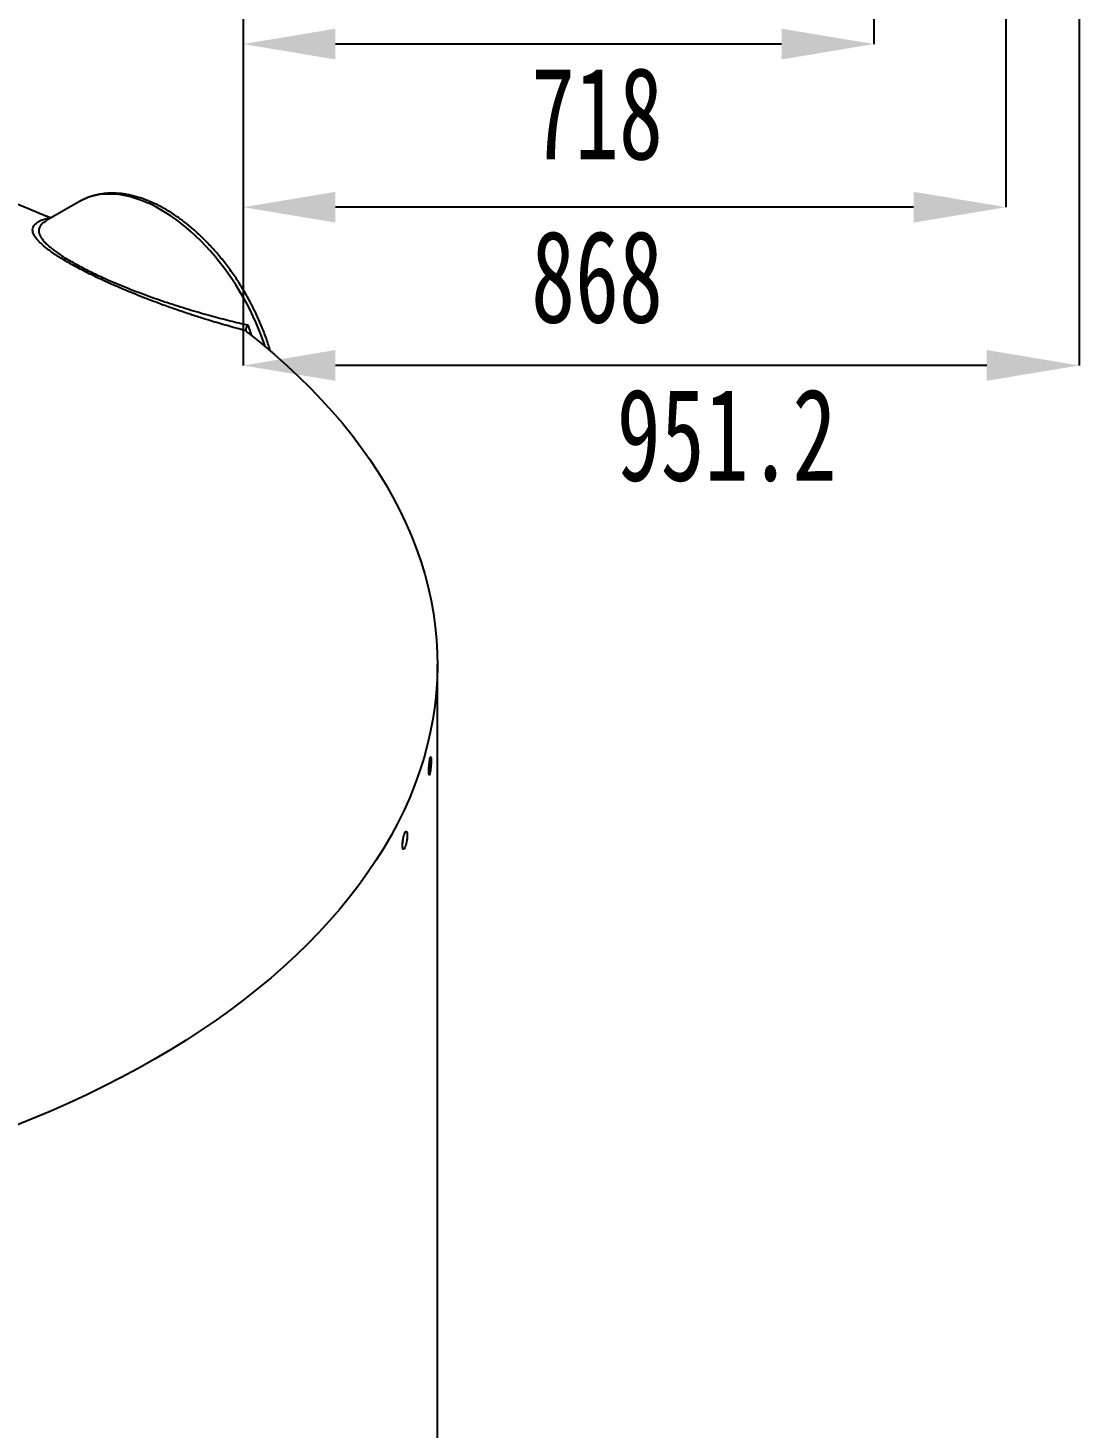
# Model space of a CAD drawing. Header units: millimetres. Extents: x -12403 to 8666, y -15213 to 13435.
# Drawn here: x -6165 to -4969, y -3836 to -2244 of the extents above; entities that cross this region are included whole.
import ezdxf

# ---------------------------------------------------------------- set-up
doc = ezdxf.new("R2010")
doc.units = ezdxf.units.MM
doc.header["$PDSIZE"] = -1
doc.layers.add('10', color=7, linetype='Continuous')
doc.styles.add('SLDTEXTSTYLE0', font='TXT', dxfattribs={"width": 0.7})
doc.dimstyles.new('SLDDIMSTYLE0', dxfattribs={"dimscale": 30, "dimtxt": 3.5, "dimasz": 3.5, "dimexe": 0, "dimexo": 0.0625, "dimgap": 0.875, "dimtad": 2, "dimdec": 1, "dimrnd": 1e-09, "dimzin": 12, "dimdsep": 46, "dimtxsty": 'SLDTEXTSTYLE0', "dimcen": 0.09, "dimadec": 0, "dimazin": 3, "dimtfac": 1, "dimtdec": 1, "dimtofl": 0, "dimtmove": 0, "dimatfit": 3, "dimfxl": 0, "dimfrac": 2, "dimtolj": 1, "dimtzin": 12, "dimarcsym": 0})
doc.dimstyles.new('SLDDIMSTYLE6', dxfattribs={"dimscale": 30, "dimtxt": 3.5, "dimasz": 3.5, "dimexe": 0, "dimexo": 0.0625, "dimgap": 0.875, "dimtad": 2, "dimdec": 0, "dimrnd": 1e-09, "dimzin": 12, "dimdsep": 46, "dimtxsty": 'SLDTEXTSTYLE0', "dimcen": 0.09, "dimadec": 0, "dimazin": 3, "dimtfac": 1, "dimtdec": 0, "dimtofl": 0, "dimtmove": 0, "dimatfit": 3, "dimfxl": 0, "dimfrac": 2, "dimtolj": 1, "dimtzin": 12, "dimarcsym": 0})

# ---------------------------------------------------------------- blocks, each defined once
blk = doc.blocks.new('_D_50')
at = {"layer": '10', "color": 0, "lineweight": -2, "transparency": 16777216}
for p, q in [((-5202.6, -1374.7), (-5202.6, -2262.1)), ((-5920.4, -1608.6), (-5920.4, -2262.1)), ((-5307.6, -2262.1), (-5815.4, -2262.1))]:
    blk.add_line(p, q, dxfattribs=at)
at = {"layer": '10', "color": 0, "transparency": 16777216}
for points in [[(-5815.4, -2244.6), (-5815.4, -2279.6), (-5920.4, -2262.1)], [(-5307.6, -2244.6), (-5307.6, -2279.6), (-5202.6, -2262.1)]]:
    blk.add_solid(points, dxfattribs=at)
at = {"layer": 'Defpoints', "color": 0, "transparency": 16777216}
for p in [(-5202.6, -1372.8), (-5920.4, -1606.8), (-5920.4, -2262.1)]:
    blk.add_point(p, dxfattribs=at)
at = {"layer": '10', "color": 0, "transparency": 16777216, "insert": (-5517.7, -2288.3), "char_height": 105, "attachment_point": 2, "style": 'SLDTEXTSTYLE0'}
blk.add_mtext('\\A1;718', dxfattribs=at)
blk = doc.blocks.new('_D_51')
at = {"layer": '10', "color": 0, "lineweight": -2, "transparency": 16777216}
for p, q in [((-5052.4, -1269.3), (-5052.4, -2447.7)), ((-5920.4, -1608.6), (-5920.4, -2447.7)), ((-5157.4, -2447.7), (-5815.4, -2447.7))]:
    blk.add_line(p, q, dxfattribs=at)
at = {"layer": '10', "color": 0, "transparency": 16777216}
for points in [[(-5815.4, -2430.2), (-5815.4, -2465.2), (-5920.4, -2447.7)], [(-5157.4, -2430.2), (-5157.4, -2465.2), (-5052.4, -2447.7)]]:
    blk.add_solid(points, dxfattribs=at)
at = {"layer": 'Defpoints', "color": 0, "transparency": 16777216}
for p in [(-5052.4, -1267.5), (-5920.4, -1606.8), (-5920.4, -2447.7)]:
    blk.add_point(p, dxfattribs=at)
at = {"layer": '10', "color": 0, "transparency": 16777216, "insert": (-5517.7, -2474), "char_height": 105, "attachment_point": 2, "style": 'SLDTEXTSTYLE0'}
blk.add_mtext('\\A1;868', dxfattribs=at)
blk = doc.blocks.new('_D_52')
at = {"layer": '10', "color": 0, "lineweight": -2, "transparency": 16777216}
for p, q in [((-4969.2, -1155.2), (-4969.2, -2627.7)), ((-5920.4, -1608.6), (-5920.4, -2627.7)), ((-5074.2, -2627.7), (-5815.4, -2627.7))]:
    blk.add_line(p, q, dxfattribs=at)
at = {"layer": '10', "color": 0, "transparency": 16777216}
for points in [[(-5815.4, -2610.2), (-5815.4, -2645.2), (-5920.4, -2627.7)], [(-5074.2, -2610.2), (-5074.2, -2645.2), (-4969.2, -2627.7)]]:
    blk.add_solid(points, dxfattribs=at)
at = {"layer": 'Defpoints', "color": 0, "transparency": 16777216}
for p in [(-4969.2, -1153.4), (-5920.4, -1606.8), (-5920.4, -2627.7)]:
    blk.add_point(p, dxfattribs=at)
at = {"layer": '10', "color": 0, "transparency": 16777216, "insert": (-5370.3, -2653.9), "char_height": 105, "attachment_point": 2, "style": 'SLDTEXTSTYLE0'}
blk.add_mtext('\\A1;951.2', dxfattribs=at)

msp = doc.modelspace()

# ---------------------------------------------------------------- linework, layer by layer
at = {"color": 7, "linetype": 'Continuous', "lineweight": 25}
for p, q in [((-6106.74, -2441.34), (-6144.9, -2463.37)), ((-6144.86, -2463.44), (-6144.95, -2463.49)), ((-6138.58, -2459.71), (-6140.19, -2459.49)), ((-5917.01, -2588.33), (-5917.03, -2588.08)), ((-5699.29, -4633.1), (-5699.29, -2968.03)), ((-5707.06, -3073.03), (-5707.08, -3073.03)), ((-5708.56, -3093.57), (-5708.54, -3093.58)), ((-5734.81, -3157.75), (-5734.82, -3157.75)), ((-5737.95, -3178.11), (-5737.94, -3178.11))]:
    msp.add_line(p, q, dxfattribs=at)
at = {"color": 8, "linetype": 'Continuous', "lineweight": 25}
msp.add_line((-5914.94, -2581.67), (-5910.78, -2593.85), dxfattribs=at)
at = {"color": 8, "linetype": 'Continuous', "lineweight": 25, "flags": 128}
msp.add_lwpolyline([(-5895.3, -2606.3), (-5896.85, -2601.73), (-5899.56, -2594.24), (-5902.5, -2586.77), (-5905.65, -2579.33), (-5909.02, -2571.93), (-5912.6, -2564.59), (-5916.37, -2557.33), (-5920.33, -2550.15), (-5924.48, -2543.07), (-5928.8, -2536.11), (-5933.29, -2529.28), (-5937.93, -2522.58), (-5942.73, -2516.05), (-5947.67, -2509.68), (-5952.73, -2503.49), (-5957.92, -2497.5), (-5963.21, -2491.71), (-5968.61, -2486.13), (-5974.09, -2480.79), (-5979.65, -2475.68), (-5985.28, -2470.81), (-5990.97, -2466.2), (-5996.7, -2461.86), (-6002.46, -2457.8), (-6008.25, -2454.01), (-6014.05, -2450.51), (-6019.85, -2447.32), (-6025.64, -2444.42), (-6031.4, -2441.83), (-6037.13, -2439.55), (-6042.82, -2437.6), (-6048.45, -2435.96), (-6054.01, -2434.65), (-6059.49, -2433.67), (-6064.89, -2433.01), (-6070.18, -2432.69), (-6075.37, -2432.7), (-6080.43, -2433.04), (-6085.37, -2433.71), (-6090.17, -2434.7), (-6094.81, -2436.03), (-6099.3, -2437.68), (-6103.62, -2439.65), (-6106.74, -2441.34)], dxfattribs=at)
at = {"color": 7, "linetype": 'Continuous', "lineweight": 25, "flags": 128}
for points in [[(-5914.85, -2590.55), (-5899.6, -2602.76), (-5884.85, -2615.16), (-5870.62, -2627.77), (-5856.91, -2640.56), (-5843.73, -2653.54), (-5831.08, -2666.7), (-5818.98, -2680.03), (-5807.44, -2693.52), (-5796.44, -2707.16), (-5786.01, -2720.95), (-5776.15, -2734.87), (-5766.87, -2748.93), (-5758.16, -2763.11), (-5750.04, -2777.41), (-5742.51, -2791.82), (-5735.57, -2806.32), (-5729.23, -2820.91), (-5723.49, -2835.59), (-5718.35, -2850.34), (-5713.83, -2865.16), (-5709.91, -2880.03), (-5706.6, -2894.96), (-5703.91, -2909.92), (-5701.83, -2924.92), (-5700.37, -2939.94), (-5699.52, -2954.98), (-5699.3, -2970.03), (-5699.69, -2985.07), (-5700.69, -3000.1), (-5702.32, -3015.12), (-5704.56, -3030.11), (-5707.42, -3045.07), (-5710.89, -3059.98), (-5714.97, -3074.84), (-5719.66, -3089.64), (-5724.96, -3104.37), (-5730.85, -3119.03), (-5737.35, -3133.6), (-5744.45, -3148.07), (-5752.14, -3162.45), (-5760.42, -3176.72), (-5769.28, -3190.87), (-5778.72, -3204.89), (-5788.73, -3218.78), (-5799.31, -3232.54), (-5810.45, -3246.14), (-5822.14, -3259.58), (-5834.39, -3272.87), (-5847.18, -3285.98), (-5860.5, -3298.91), (-5874.35, -3311.65), (-5888.71, -3324.21), (-5903.59, -3336.56), (-5918.98, -3348.71), (-5934.85, -3360.64), (-5951.22, -3372.35), (-5968.06, -3383.83), (-5985.36, -3395.08), (-6003.12, -3406.09), (-6021.33, -3416.86), (-6039.98, -3427.37), (-6059.05, -3437.63), (-6078.54, -3447.62), (-6098.44, -3457.34), (-6118.72, -3466.78), (-6139.39, -3475.95), (-6160.43, -3484.83), (-6181.83, -3493.42)], [(-5707.8, -3074.89), (-5707.55, -3073.9), (-5707.31, -3073.27), (-5707.09, -3073.03), (-5706.9, -3073.18), (-5706.74, -3073.72), (-5706.62, -3074.63), (-5706.55, -3075.87), (-5706.52, -3077.4), (-5706.55, -3079.16), (-5706.62, -3081.07), (-5706.74, -3083.07), (-5706.9, -3085.08), (-5707.09, -3087.02), (-5707.31, -3088.81), (-5707.55, -3090.4), (-5707.8, -3091.71)], [(-5707.8, -3091.71), (-5708.05, -3092.7), (-5708.29, -3093.33), (-5708.51, -3093.57), (-5708.71, -3093.42), (-5708.87, -3092.88), (-5708.98, -3091.97), (-5709.06, -3090.73), (-5709.08, -3089.2), (-5709.06, -3087.45), (-5708.98, -3085.53), (-5708.87, -3083.54), (-5708.71, -3081.53), (-5708.51, -3079.59), (-5708.29, -3077.79), (-5708.05, -3076.2), (-5707.8, -3074.89)], [(-5736.37, -3176.34), (-5736.89, -3177.3), (-5737.39, -3177.9), (-5737.85, -3178.11), (-5738.25, -3177.94), (-5738.58, -3177.38), (-5738.82, -3176.45), (-5738.97, -3175.2), (-5739.02, -3173.67), (-5738.97, -3171.92), (-5738.82, -3170.02), (-5738.58, -3168.03), (-5738.25, -3166.04), (-5737.85, -3164.13), (-5737.39, -3162.36), (-5736.89, -3160.8), (-5736.37, -3159.52)], [(-5736.37, -3159.52), (-5735.85, -3158.56), (-5735.36, -3157.96), (-5734.9, -3157.74), (-5734.5, -3157.92), (-5734.17, -3158.48), (-5733.92, -3159.4), (-5733.77, -3160.65), (-5733.72, -3162.18), (-5733.77, -3163.93), (-5733.92, -3165.84), (-5734.17, -3167.82), (-5734.5, -3169.81), (-5734.9, -3171.73), (-5735.36, -3173.5), (-5735.85, -3175.06), (-5736.37, -3176.34)]]:
    msp.add_lwpolyline(points, dxfattribs=at)
at = {"color": 7, "linetype": 'Continuous', "lineweight": 25}
msp.add_arc((-6696.01, -3756.14), 1410.52, 67.00274, 73.98736, dxfattribs=at)
for points, knots in [([(-5889.51, -2611.24), (-5890.2, -2608.94), (-5891.61, -2604.27), (-5894, -2597.22), (-5896.6, -2590.11), (-5899.41, -2583.03), (-5902.42, -2575.98), (-5905.62, -2568.97), (-5909, -2562.02), (-5912.57, -2555.14), (-5916.31, -2548.35), (-5920.22, -2541.64), (-5924.29, -2535.04), (-5928.52, -2528.55), (-5932.9, -2522.19), (-5937.41, -2515.97), (-5942.06, -2509.9), (-5946.84, -2503.98), (-5951.73, -2498.23), (-5956.73, -2492.66), (-5961.83, -2487.28), (-5967.03, -2482.1), (-5972.31, -2477.12), (-5977.67, -2472.36), (-5983.09, -2467.82), (-5988.58, -2463.52), (-5994.11, -2459.46), (-5999.69, -2455.65), (-6005.31, -2452.09), (-6010.94, -2448.8), (-6016.6, -2445.78), (-6022.25, -2443.03), (-6027.91, -2440.57), (-6033.55, -2438.4), (-6039.16, -2436.53), (-6044.74, -2434.96), (-6050.27, -2433.69), (-6055.74, -2432.73), (-6061.14, -2432.09), (-6066.45, -2431.75), (-6071.67, -2431.73), (-6076.78, -2432.02), (-6081.78, -2432.62), (-6086.64, -2433.53), (-6091.37, -2434.73), (-6095.95, -2436.23), (-6100.37, -2438.04), (-6103.98, -2439.75), (-6106.04, -2440.97), (-6106.74, -2441.38)], [0, 0, 0, 0, 0.0210141, 0.042636, 0.0642485, 0.085853, 0.1074505, 0.1290426, 0.1506307, 0.172215, 0.1937976, 0.21538, 0.2369627, 0.2585473, 0.2801343, 0.3017258, 0.3233225, 0.3449262, 0.3665375, 0.3881582, 0.4097892, 0.4314318, 0.4530869, 0.4747553, 0.496438, 0.5181351, 0.5398467, 0.5615727, 0.5833118, 0.6050625, 0.6268219, 0.6485863, 0.6703484, 0.6921006, 0.7138337, 0.7355366, 0.7571962, 0.7787983, 0.8003279, 0.8217699, 0.8431106, 0.864339, 0.8854484, 0.9064376, 0.9273105, 0.9480779, 0.9687566, 0.9893677, 1, 1, 1, 1]), ([(-5917.01, -2588.33), (-5917.36, -2588.24), (-5923.74, -2586.56), (-5936.31, -2583.13), (-5953.44, -2578.14), (-5969.26, -2573.26), (-5983.65, -2568.59), (-5998.29, -2563.62), (-6013.12, -2558.33), (-6027.06, -2553.1), (-6040.04, -2548.01), (-6052, -2543.13), (-6063.91, -2538.06), (-6074.8, -2533.21), (-6084.63, -2528.64), (-6093.4, -2524.4), (-6101.86, -2520.14), (-6109.93, -2515.9), (-6117.52, -2511.7), (-6124.57, -2507.59), (-6131.02, -2503.59), (-6136.83, -2499.76), (-6141.93, -2496.1), (-6146.35, -2492.64), (-6150.11, -2489.37), (-6153.22, -2486.31), (-6156.08, -2483.04), (-6158.35, -2479.65), (-6159.77, -2476.25), (-6160.16, -2473.22), (-6159.63, -2470.53), (-6158.15, -2467.89), (-6155.51, -2465.38), (-6151.53, -2463.07), (-6146.56, -2461.14), (-6142.54, -2460.03), (-6140.32, -2459.52), (-6140.19, -2459.49)], [0, 0, 0, 0, 0.00280368, 0.05045201, 0.09809458, 0.13316555, 0.16834403, 0.20351829, 0.23861818, 0.27362332, 0.30136076, 0.32918365, 0.35697294, 0.38466441, 0.40631754, 0.4280492, 0.44976576, 0.47139829, 0.49306868, 0.51483623, 0.53660784, 0.55828387, 0.58007038, 0.60195245, 0.62389187, 0.64582052, 0.66764618, 0.69959079, 0.73164967, 0.76379841, 0.79595179, 0.82797592, 0.87023072, 0.91255482, 0.95490524, 0.99719632, 1, 1, 1, 1]), ([(-6140.19, -2459.49), (-6140.72, -2459.31), (-6141.81, -2458.96), (-6143.43, -2458.35), (-6144.42, -2457.94), (-6144.94, -2457.72)], [0, 0, 0, 0, 0.31818942, 0.64757129, 1, 1, 1, 1]), ([(-5917.06, -2587.73), (-5917.12, -2587.37), (-5917.29, -2586.49), (-5916.49, -2584.33), (-5915.52, -2582.57), (-5914.95, -2581.68), (-5914.94, -2581.67)], [0, 0, 0, 0, 0.2506482, 0.6337408, 0.9977559, 1, 1, 1, 1]), ([(-5914.85, -2590.55), (-5915.48, -2590.02), (-5916.47, -2589.21), (-5916.87, -2588.56), (-5917.01, -2588.33)], [0, 0, 0, 0, 0.6481322, 1, 1, 1, 1]), ([(-5707.08, -3073.11), (-5707.1, -3073.08), (-5707.22, -3072.9), (-5707.47, -3073.54), (-5707.71, -3074.51), (-5707.8, -3074.89)], [0, 0, 0, 0, 0.0969681, 0.6416662, 1, 1, 1, 1]), ([(-5707.8, -3074.89), (-5707.85, -3075.13), (-5708.04, -3076.07), (-5708.38, -3078.24), (-5708.75, -3081.54), (-5709.02, -3085.06), (-5709.15, -3088.37), (-5709.12, -3091.14), (-5708.93, -3092.91), (-5708.72, -3093.7), (-5708.57, -3093.53), (-5708.56, -3093.51)], [0, 0, 0, 0, 0.046187, 0.1799111, 0.3136375, 0.4473755, 0.5811081, 0.7148297, 0.8485546, 0.9822852, 1, 1, 1, 1]), ([(-5737.94, -3178.03), (-5737.99, -3178.05), (-5738.29, -3178.18), (-5738.7, -3177.32), (-5739.02, -3175.69), (-5739.1, -3173.38), (-5738.97, -3170.61), (-5738.51, -3167.14), (-5737.82, -3163.77), (-5737.06, -3161.15), (-5736.57, -3159.98), (-5736.37, -3159.52)], [0, 0, 0, 0, 0.0212941, 0.1556548, 0.2900265, 0.3741546, 0.5085145, 0.6428767, 0.7772444, 0.9116074, 1, 1, 1, 1]), ([(-5736.37, -3159.52), (-5736.27, -3159.31), (-5735.87, -3158.5), (-5735.31, -3157.72), (-5734.96, -3157.85), (-5734.84, -3157.89)], [0, 0, 0, 0, 0.1843005, 0.7179197, 1, 1, 1, 1])]:
    msp.add_open_spline(points, degree=3, knots=knots, dxfattribs=at)
at = {"color": 8, "linetype": 'Continuous', "lineweight": 25}
msp.add_open_spline([(-6144.95, -2463.49), (-6145.81, -2463.98), (-6148.03, -2465.25), (-6150.23, -2467.38), (-6151.88, -2469.75), (-6152.74, -2471.96), (-6153.04, -2474.39), (-6152.69, -2477.08), (-6151.59, -2480.05), (-6149.69, -2483.27), (-6146.92, -2486.75), (-6143.62, -2490.12), (-6140.01, -2493.3), (-6136.38, -2496.2), (-6132.05, -2499.38), (-6126.93, -2502.85), (-6120.88, -2506.64), (-6114.14, -2510.59), (-6106.82, -2514.61), (-6099.11, -2518.61), (-6091.02, -2522.6), (-6082.54, -2526.59), (-6072.99, -2530.88), (-6062.49, -2535.37), (-6051, -2540.05), (-6039.35, -2544.56), (-6027.47, -2548.95), (-6015.52, -2553.17), (-6003.54, -2557.19), (-5991.6, -2561.03), (-5979.71, -2564.67), (-5967.9, -2568.13), (-5956.58, -2571.28), (-5945.73, -2574.18), (-5935.33, -2576.83), (-5925.05, -2579.34), (-5918.31, -2580.89), (-5914.94, -2581.67)], degree=3, knots=[0, 0, 0, 0, 0.02775126, 0.0724098, 0.10165583, 0.13091568, 0.16015402, 0.19024088, 0.22035437, 0.2504231, 0.27986976, 0.30930846, 0.32968536, 0.35008641, 0.37045608, 0.3937031, 0.41694798, 0.44109283, 0.46523817, 0.48856528, 0.51189511, 0.53599847, 0.56010577, 0.59029815, 0.62049906, 0.65155792, 0.68262309, 0.7148215, 0.74705413, 0.77926604, 0.8122832, 0.8453196, 0.87834347, 0.90869921, 0.93905583, 0.96952761, 1, 1, 1, 1], dxfattribs=at)

# ---------------------------------------------------------------- dimensions: what is measured, and where the dimension line sits
at = {"layer": '10'}
for base, p1, dimstyle, picture, middle in [((-5920.36, -2627.7), (-4969.19, -1153.37), 'SLDDIMSTYLE0', '_D_52', (-5370.26, -2627.7)), ((-5920.36, -2447.7), (-5052.36, -1267.47), 'SLDDIMSTYLE0', '_D_51', (-5517.72, -2447.7)), ((-5920.36, -2262.1), (-5202.61, -1372.79), 'SLDDIMSTYLE6', '_D_50', (-5517.72, -2262.1))]:
    dim = msp.add_linear_dim(base=base, p1=p1, p2=(-5920.36, -1606.76), dimstyle=dimstyle, dxfattribs=at)
    dim.commit()
    dim.dimension.update_dxf_attribs({"geometry": picture, "text_midpoint": middle, "dimtype": 160})

doc.saveas('drawing.dxf')
